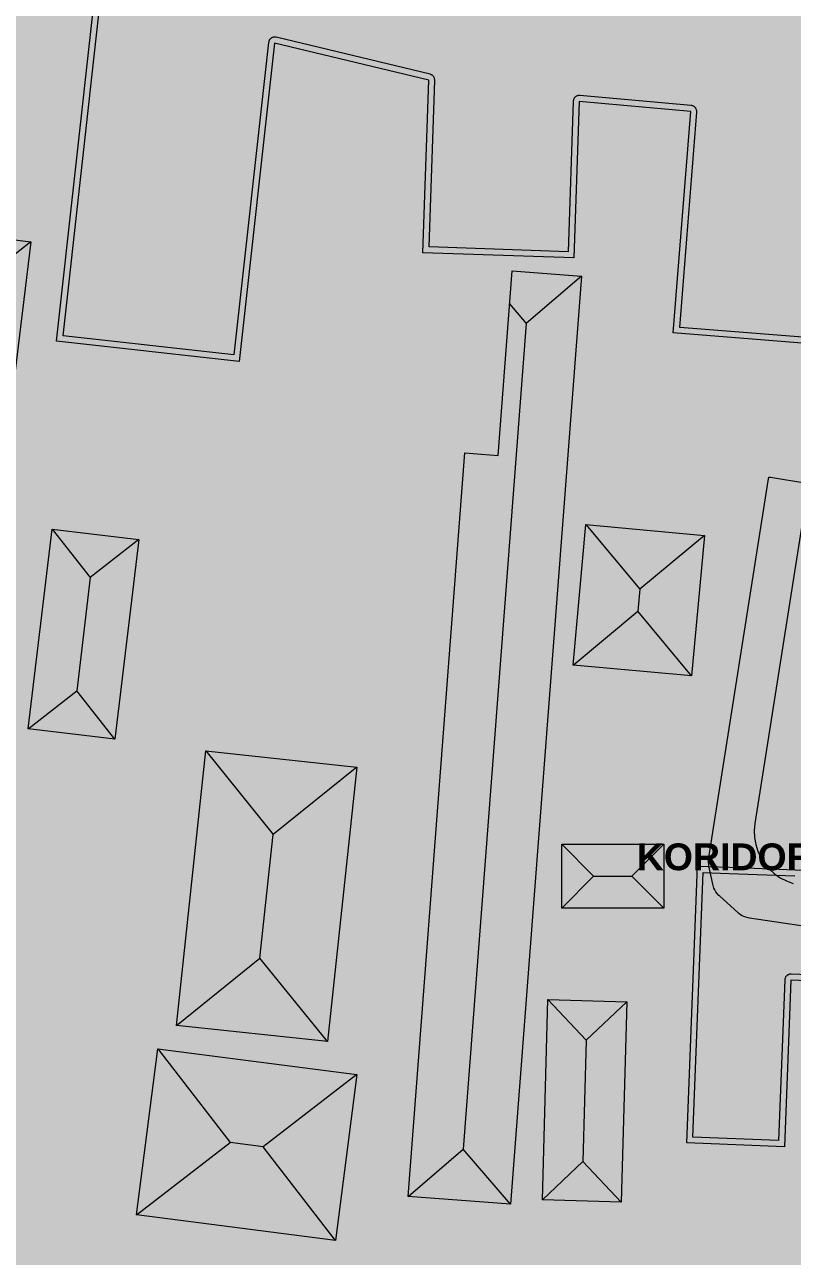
# Model space of a CAD drawing. Header units: metres. Extents: x 305909 to 307171, y 9156037 to 9156671.
# Drawn here: x 306742.8 to 306800, y 9156310.2 to 9156402 of the extents above; entities that cross this region are included whole.
import ezdxf
from ezdxf.enums import TextEntityAlignment as Align

# ---------------------------------------------------------------- set-up
doc = ezdxf.new("R2010")
doc.units = ezdxf.units.M
for name, color, linetype, lineweight, true_color in [('B-BANGUNAN_PERDAGANGAN', 7, 'Continuous', 13, 0xde7878), ('B-BANGUNAN_PERMUKIMAN', 7, 'Continuous', 13, 0xf0cd8c), ('B-BAYANGAN', 7, 'Continuous', 0, 0x76786c), ('J-PERKERASAN_JALAN', 7, 'Continuous', 9, 0x989896), ('T-LABEL_ZONA', 7, 'Continuous', 0, 0x3c3c3c), ('Z-K', 7, 'Continuous', 0, 0xf7dede), ('Z-R', 7, 'Continuous', 0, 0xfaf4e6), ('Z-RTH', 7, 'Continuous', 0, 0xc7e4ba)]:
    doc.layers.add(name, color=color, linetype=linetype, lineweight=lineweight, true_color=true_color)
doc.styles.add('ARIALB', font='arialbd.ttf')

msp = doc.modelspace()

# ---------------------------------------------------------------- hatches: boundary and pattern name
at = {"layer": 'B-BANGUNAN_PERDAGANGAN', "true_color": 0xc05c54}
h = msp.add_hatch(color=13, dxfattribs=at)
h.dxf.hatch_style = 1
h.paths.add_polyline_path([(306834.117, 9156415.126), (306839.561, 9156415.047), (306839.602, 9156419.9), (306836.986, 9156419.922), (306837.056, 9156428.258), (306853.618, 9156428.118), (306853.566, 9156433.021), (306870.71, 9156433.201), (306870.677, 9156436.279), (306877.855, 9156436.354), (306877.888, 9156433.277), (306876.188, 9156433.259), (306876.269, 9156425.564), (306855.845, 9156425.349), (306855.798, 9156419.764), (306854.184, 9156419.777), (306854.175, 9156418.779), (306869.045, 9156418.654), (306868.991, 9156412.337), (306874.034, 9156412.295), (306873.966, 9156404.26), (306861.837, 9156404.363), (306861.905, 9156412.397), (306854.122, 9156412.463), (306850.632, 9156412.492), (306847.975, 9156412.514), (306847.728, 9156395.644), (306832.702, 9156395.864), (306832.455, 9156392.499), (306811.335, 9156394.05), (306810.028, 9156377.547), (306791.125, 9156379.044), (306792.432, 9156395.547), (306784.12, 9156396.297), (306783.721, 9156384.64), (306772.458, 9156385.025), (306772.898, 9156397.889), (306761.41, 9156400.651), (306758.759, 9156376.919), (306745.14, 9156378.44), (306747.918, 9156403.311), (306752.447, 9156402.805), (306755.559, 9156415.749), (306774.404, 9156415.647), (306779.848, 9156415.618), (306784.059, 9156416.424), (306800.389, 9156414.951), (306802.312, 9156441.133), (306814.726, 9156440.221), (306814.02, 9156430.615), (306835.141, 9156429.064), (306834.117, 9156415.126)])
at = {"layer": 'B-BANGUNAN_PERDAGANGAN', "true_color": 0xbe5b53}
h = msp.add_hatch(color=13, dxfattribs=at)
h.dxf.hatch_style = 1
h.paths.add_polyline_path([(306779.003, 9156314.111), (306779.002, 9156314.111), (306775.477, 9156318.218), (306780.173, 9156379.761), (306784.281, 9156383.286), (306779.003, 9156314.111)])
at = {"layer": 'B-BANGUNAN_PERDAGANGAN', "true_color": 0xd4655c}
h = msp.add_hatch(color=13, dxfattribs=at)
h.dxf.hatch_style = 1
h.paths.add_polyline_path([(306780.173, 9156379.761), (306778.927, 9156381.213), (306779.116, 9156383.68), (306784.281, 9156383.286), (306780.173, 9156379.761)])
at = {"layer": 'B-BANGUNAN_PERDAGANGAN', "true_color": 0xde6a61}
h = msp.add_hatch(color=13, dxfattribs=at)
h.dxf.hatch_style = 1
h.paths.add_polyline_path([(306780.173, 9156379.761), (306775.477, 9156318.218), (306771.37, 9156314.693), (306775.598, 9156370.104), (306778.065, 9156369.916), (306778.927, 9156381.213), (306780.173, 9156379.761)])
at = {"layer": 'B-BANGUNAN_PERDAGANGAN', "true_color": 0xd7675e}
h = msp.add_hatch(color=13, dxfattribs=at)
h.dxf.hatch_style = 1
h.paths.add_polyline_path([(306788.632, 9156359.944), (306788.482, 9156358.298), (306783.665, 9156354.284), (306784.618, 9156364.761), (306788.632, 9156359.944)])
at = {"layer": 'B-BANGUNAN_PERDAGANGAN', "true_color": 0xd3655c}
h = msp.add_hatch(color=13, dxfattribs=at)
h.dxf.hatch_style = 1
h.paths.add_polyline_path([(306788.632, 9156359.944), (306784.618, 9156364.761), (306784.618, 9156364.761), (306793.449, 9156363.958), (306788.632, 9156359.944)])
at = {"layer": 'B-BANGUNAN_PERDAGANGAN', "true_color": 0xa85049}
h = msp.add_hatch(color=15, dxfattribs=at)
h.dxf.hatch_style = 1
h.paths.add_polyline_path([(306792.497, 9156353.481), (306788.482, 9156358.298), (306788.632, 9156359.944), (306793.449, 9156363.958), (306792.497, 9156353.481)])
at = {"layer": 'B-BANGUNAN_PERDAGANGAN', "true_color": 0xac524b}
h = msp.add_hatch(color=15, dxfattribs=at)
h.dxf.hatch_style = 1
h.paths.add_polyline_path([(306788.482, 9156358.298), (306792.497, 9156353.481), (306783.665, 9156354.284), (306783.665, 9156354.284), (306788.482, 9156358.298)])
at = {"layer": 'B-BANGUNAN_PERDAGANGAN', "true_color": 0xd5665d}
h = msp.add_hatch(color=13, dxfattribs=at)
h.dxf.hatch_style = 1
h.paths.add_polyline_path([(306790.433, 9156340.94), (306788.052, 9156338.558), (306785.194, 9156338.558), (306782.813, 9156340.94), (306790.433, 9156340.94)])
h = msp.add_hatch(color=13, dxfattribs=at)
h.dxf.hatch_style = 1
h.paths.add_polyline_path([(306785.194, 9156338.558), (306782.813, 9156336.177), (306782.813, 9156340.94), (306785.194, 9156338.558)])
at = {"layer": 'B-BANGUNAN_PERDAGANGAN', "true_color": 0xaa514a}
h = msp.add_hatch(color=15, dxfattribs=at)
h.dxf.hatch_style = 1
h.paths.add_polyline_path([(306790.433, 9156336.177), (306788.052, 9156338.558), (306790.433, 9156340.94), (306790.433, 9156336.177)])
at = {"layer": 'B-BANGUNAN_PERDAGANGAN', "true_color": 0xc05c54}
h = msp.add_hatch(color=13, dxfattribs=at)
h.dxf.hatch_style = 1
h.paths.add_polyline_path([(306809.647, 9156338.666), (306809.331, 9156330.445), (306799.896, 9156330.808), (306799.418, 9156318.391), (306792.133, 9156318.671), (306792.926, 9156339.309), (306795.314, 9156339.217), (306800.212, 9156339.029), (306809.647, 9156338.666)])
at = {"layer": 'B-BANGUNAN_PERDAGANGAN', "true_color": 0xaa514a}
h = msp.add_hatch(color=15, dxfattribs=at)
h.dxf.hatch_style = 1
h.paths.add_polyline_path([(306782.813, 9156336.177), (306785.194, 9156338.558), (306788.052, 9156338.558), (306790.433, 9156336.177), (306782.813, 9156336.177)])
at = {"layer": 'B-BANGUNAN_PERDAGANGAN', "true_color": 0xd6665d}
h = msp.add_hatch(color=13, dxfattribs=at)
h.dxf.hatch_style = 1
h.paths.add_polyline_path([(306784.645, 9156326.336), (306784.4, 9156317.286), (306781.384, 9156314.428), (306781.384, 9156314.428), (306781.787, 9156329.353), (306784.645, 9156326.336)])
at = {"layer": 'B-BANGUNAN_PERDAGANGAN', "true_color": 0xd5665d}
h = msp.add_hatch(color=13, dxfattribs=at)
h.dxf.hatch_style = 1
h.paths.add_polyline_path([(306784.645, 9156326.336), (306781.787, 9156329.353), (306787.661, 9156329.194), (306784.645, 9156326.336)])
at = {"layer": 'B-BANGUNAN_PERDAGANGAN', "true_color": 0xa9514a}
h = msp.add_hatch(color=15, dxfattribs=at)
h.dxf.hatch_style = 1
h.paths.add_polyline_path([(306787.258, 9156314.27), (306784.4, 9156317.286), (306784.645, 9156326.336), (306787.661, 9156329.194), (306787.258, 9156314.27)])
at = {"layer": 'B-BANGUNAN_PERDAGANGAN', "true_color": 0xac524b}
h = msp.add_hatch(color=15, dxfattribs=at)
h.dxf.hatch_style = 1
h.paths.add_polyline_path([(306775.477, 9156318.218), (306779.002, 9156314.111), (306771.37, 9156314.693), (306775.477, 9156318.218)])
at = {"layer": 'B-BANGUNAN_PERDAGANGAN', "true_color": 0xaa514a}
h = msp.add_hatch(color=15, dxfattribs=at)
h.dxf.hatch_style = 1
h.paths.add_polyline_path([(306784.4, 9156317.286), (306787.258, 9156314.27), (306781.384, 9156314.428), (306784.4, 9156317.286)])
at = {"layer": 'B-BANGUNAN_PERMUKIMAN', "true_color": 0xe89165}
h = msp.add_hatch(color=33, dxfattribs=at)
h.dxf.hatch_style = 1
h.paths.add_polyline_path([(306743.229, 9156385.851), (306743.229, 9156385.851), (306738.549, 9156382.19), (306734.888, 9156386.871), (306743.229, 9156385.851)])
at = {"layer": 'B-BANGUNAN_PERMUKIMAN', "true_color": 0xb97350}
h = msp.add_hatch(color=23, dxfattribs=at)
h.dxf.hatch_style = 1
h.paths.add_polyline_path([(306737.24, 9156371.482), (306738.549, 9156382.19), (306743.229, 9156385.851), (306740.901, 9156366.801), (306737.24, 9156371.482)])
at = {"layer": 'B-BANGUNAN_PERMUKIMAN', "true_color": 0xee9467}
h = msp.add_hatch(color=21, dxfattribs=at)
h.dxf.hatch_style = 1
h.paths.add_polyline_path([(306744.835, 9156364.434), (306747.672, 9156360.82), (306746.656, 9156352.384), (306743.042, 9156349.548), (306743.042, 9156349.548), (306744.835, 9156364.434)])
at = {"layer": 'B-BANGUNAN_PERMUKIMAN', "true_color": 0xe89165}
h = msp.add_hatch(color=33, dxfattribs=at)
h.dxf.hatch_style = 1
h.paths.add_polyline_path([(306747.672, 9156360.82), (306744.835, 9156364.434), (306751.286, 9156363.657), (306751.286, 9156363.657), (306747.672, 9156360.82)])
at = {"layer": 'B-BANGUNAN_PERMUKIMAN', "true_color": 0xb97350}
h = msp.add_hatch(color=23, dxfattribs=at)
h.dxf.hatch_style = 1
h.paths.add_polyline_path([(306746.656, 9156352.384), (306747.672, 9156360.82), (306751.286, 9156363.657), (306749.492, 9156348.771), (306749.492, 9156348.771), (306746.656, 9156352.384)])
at = {"layer": 'B-BANGUNAN_PERMUKIMAN', "true_color": 0xbf7652}
h = msp.add_hatch(color=23, dxfattribs=at)
h.dxf.hatch_style = 1
h.paths.add_polyline_path([(306746.656, 9156352.384), (306749.492, 9156348.771), (306743.042, 9156349.548), (306746.656, 9156352.384)])
at = {"layer": 'B-BANGUNAN_PERMUKIMAN', "true_color": 0xee9467}
h = msp.add_hatch(color=21, dxfattribs=at)
h.dxf.hatch_style = 1
h.paths.add_polyline_path([(306756.275, 9156347.893), (306761.302, 9156341.664), (306760.32, 9156332.457), (306754.09, 9156327.43), (306756.275, 9156347.893)])
at = {"layer": 'B-BANGUNAN_PERMUKIMAN', "true_color": 0xe99165}
h = msp.add_hatch(color=33, dxfattribs=at)
h.dxf.hatch_style = 1
h.paths.add_polyline_path([(306767.531, 9156346.691), (306767.531, 9156346.691), (306761.302, 9156341.664), (306756.275, 9156347.893), (306767.531, 9156346.691)])
at = {"layer": 'B-BANGUNAN_PERMUKIMAN', "true_color": 0xb97350}
h = msp.add_hatch(color=23, dxfattribs=at)
h.dxf.hatch_style = 1
h.paths.add_polyline_path([(306760.32, 9156332.457), (306761.302, 9156341.664), (306767.531, 9156346.691), (306765.347, 9156326.228), (306765.347, 9156326.228), (306760.32, 9156332.457)])
at = {"layer": 'B-BANGUNAN_PERMUKIMAN', "true_color": 0xbe7652}
h = msp.add_hatch(color=23, dxfattribs=at)
h.dxf.hatch_style = 1
h.paths.add_polyline_path([(306760.32, 9156332.457), (306765.347, 9156326.228), (306754.09, 9156327.43), (306760.32, 9156332.457)])
at = {"layer": 'B-BANGUNAN_PERMUKIMAN', "true_color": 0xee9467}
h = msp.add_hatch(color=21, dxfattribs=at)
h.dxf.hatch_style = 1
h.paths.add_polyline_path([(306752.715, 9156325.683), (306758.105, 9156318.702), (306751.124, 9156313.312), (306751.124, 9156313.312), (306752.715, 9156325.683)])
at = {"layer": 'B-BANGUNAN_PERMUKIMAN', "true_color": 0xe89064}
h = msp.add_hatch(color=33, dxfattribs=at)
h.dxf.hatch_style = 1
h.paths.add_polyline_path([(306767.531, 9156323.778), (306767.531, 9156323.778), (306760.55, 9156318.388), (306758.105, 9156318.702), (306752.715, 9156325.683), (306767.531, 9156323.778)])
at = {"layer": 'B-BANGUNAN_PERMUKIMAN', "true_color": 0xb97350}
h = msp.add_hatch(color=23, dxfattribs=at)
h.dxf.hatch_style = 1
h.paths.add_polyline_path([(306760.55, 9156318.388), (306767.531, 9156323.778), (306765.941, 9156311.407), (306760.55, 9156318.388)])
at = {"layer": 'B-BANGUNAN_PERMUKIMAN', "true_color": 0xbf7753}
h = msp.add_hatch(color=23, dxfattribs=at)
h.dxf.hatch_style = 1
h.paths.add_polyline_path([(306758.105, 9156318.702), (306760.55, 9156318.388), (306765.941, 9156311.407), (306751.124, 9156313.312), (306758.105, 9156318.702)])
at = {"layer": 'B-BAYANGAN', "true_color": 0x76786c}
h = msp.add_hatch(color=8, dxfattribs=at)
h.dxf.hatch_style = 1
h.paths.add_polyline_path([(306835.167, 9156414.077), (306840.611, 9156413.997), (306840.652, 9156418.85), (306838.036, 9156418.872), (306838.106, 9156427.208), (306854.668, 9156427.068), (306854.616, 9156431.971), (306871.76, 9156432.151), (306871.727, 9156435.229), (306878.905, 9156435.305), (306878.938, 9156432.227), (306877.238, 9156432.209), (306877.319, 9156424.514), (306856.895, 9156424.299), (306856.848, 9156418.714), (306855.234, 9156418.727), (306855.225, 9156417.729), (306870.095, 9156417.604), (306870.041, 9156411.287), (306875.084, 9156411.245), (306875.016, 9156403.21), (306862.887, 9156403.313), (306862.955, 9156411.347), (306855.172, 9156411.412), (306851.682, 9156411.442), (306849.025, 9156411.465), (306848.778, 9156394.594), (306833.752, 9156394.814), (306833.505, 9156391.449), (306812.385, 9156393), (306811.078, 9156376.497), (306792.175, 9156377.994), (306793.482, 9156394.498), (306785.17, 9156395.247), (306784.771, 9156383.59), (306773.508, 9156383.975), (306773.948, 9156396.839), (306762.46, 9156399.601), (306759.809, 9156375.869), (306746.19, 9156377.39), (306748.968, 9156402.261), (306753.497, 9156401.755), (306756.609, 9156414.699), (306775.454, 9156414.597), (306780.898, 9156414.568), (306785.109, 9156415.374), (306801.439, 9156413.901), (306803.362, 9156440.082), (306815.776, 9156439.171), (306815.07, 9156429.565), (306836.191, 9156428.014), (306835.167, 9156414.077)])
h = msp.add_hatch(color=8, dxfattribs=at)
h.dxf.hatch_style = 1
h.paths.add_polyline_path([(306743.979, 9156385.101), (306741.651, 9156366.051), (306733.309, 9156367.071), (306735.637, 9156386.121), (306743.979, 9156385.101)])
h = msp.add_hatch(color=8, dxfattribs=at)
h.dxf.hatch_style = 1
h.paths.add_polyline_path([(306785.331, 9156382.236), (306780.053, 9156313.061), (306772.42, 9156313.643), (306776.648, 9156369.054), (306779.115, 9156368.866), (306780.166, 9156382.63), (306785.331, 9156382.236)])
h = msp.add_hatch(color=8, dxfattribs=at)
h.dxf.hatch_style = 1
h.paths.add_polyline_path([(306752.036, 9156362.907), (306750.242, 9156348.021), (306743.792, 9156348.798), (306745.585, 9156363.684), (306752.036, 9156362.907)])
h = msp.add_hatch(color=8, dxfattribs=at)
h.dxf.hatch_style = 1
h.paths.add_polyline_path([(306794.499, 9156362.908), (306793.547, 9156352.431), (306784.715, 9156353.234), (306785.668, 9156363.711), (306794.499, 9156362.908)])
h = msp.add_hatch(color=8, dxfattribs=at)
h.dxf.hatch_style = 1
h.paths.add_polyline_path([(306768.281, 9156345.941), (306766.097, 9156325.478), (306754.84, 9156326.68), (306757.025, 9156347.143), (306768.281, 9156345.941)])
h = msp.add_hatch(color=8, dxfattribs=at)
h.dxf.hatch_style = 1
h.paths.add_polyline_path([(306791.483, 9156335.127), (306783.863, 9156335.127), (306783.863, 9156339.89), (306791.483, 9156339.89), (306791.483, 9156335.127)])
h = msp.add_hatch(color=8, dxfattribs=at)
h.dxf.hatch_style = 1
h.paths.add_polyline_path([(306810.697, 9156337.616), (306810.381, 9156329.395), (306800.946, 9156329.758), (306800.468, 9156317.341), (306793.183, 9156317.621), (306793.976, 9156338.259), (306796.364, 9156338.167), (306801.262, 9156337.978), (306810.697, 9156337.616)])
h = msp.add_hatch(color=8, dxfattribs=at)
h.dxf.hatch_style = 1
h.paths.add_polyline_path([(306788.711, 9156328.144), (306788.308, 9156313.219), (306782.434, 9156313.378), (306782.837, 9156328.303), (306788.711, 9156328.144)])
h = msp.add_hatch(color=8, dxfattribs=at)
h.dxf.hatch_style = 1
h.paths.add_polyline_path([(306768.281, 9156323.028), (306766.691, 9156310.657), (306751.874, 9156312.562), (306753.465, 9156324.933), (306768.281, 9156323.028)])
at = {"layer": 'J-PERKERASAN_JALAN', "true_color": 0xa8a8a6}
h = msp.add_hatch(color=253, dxfattribs=at)
h.dxf.hatch_style = 1
h.paths.add_polyline_path([(306746.832, 9156309.677), (306817.409, 9156301.821), (306817.919, 9156301.797), (306818.429, 9156301.838), (306818.928, 9156301.944), (306819.41, 9156302.113), (306819.867, 9156302.341), (306820.291, 9156302.626), (306820.675, 9156302.963), (306821.013, 9156303.345), (306821.299, 9156303.768), (306821.53, 9156304.224), (306821.7, 9156304.705), (306821.808, 9156305.205), (306821.851, 9156305.713), (306822.316, 9156328.115), (306822.293, 9156328.639), (306822.201, 9156329.156), (306822.042, 9156329.656), (306821.819, 9156330.131), (306821.536, 9156330.573), (306821.197, 9156330.973), (306820.809, 9156331.327), (306820.378, 9156331.626), (306819.912, 9156331.866), (306819.418, 9156332.043), (306818.905, 9156332.154), (306796.802, 9156335.438), (306796.706, 9156335.455), (306796.541, 9156335.496), (306796.403, 9156335.546), (306796.271, 9156335.608), (306796.146, 9156335.683), (306796.008, 9156335.784), (306795.934, 9156335.847), (306794.592, 9156337.057), (306794.516, 9156337.129), (306794.392, 9156337.267), (306794.3, 9156337.394), (306794.221, 9156337.532), (306794.158, 9156337.676), (306794.101, 9156337.852), (306794.077, 9156337.954), (306793.793, 9156339.328), (306793.777, 9156339.417), (306793.759, 9156339.573), (306793.756, 9156339.708), (306793.766, 9156339.865), (306793.778, 9156339.954), (306798.226, 9156368.179), (306798.253, 9156368.299), (306798.376, 9156368.288), (306801.081, 9156367.862), (306801.201, 9156367.835), (306801.19, 9156367.712), (306797.215, 9156342.489), (306797.167, 9156341.965), (306797.189, 9156341.44), (306797.279, 9156340.921), (306797.437, 9156340.419), (306797.659, 9156339.943), (306797.942, 9156339.499), (306798.281, 9156339.096), (306798.67, 9156338.742), (306799.101, 9156338.441), (306799.569, 9156338.2), (306800.064, 9156338.022), (306800.578, 9156337.91), (306821.494, 9156334.803), (306821.589, 9156334.786), (306821.752, 9156334.746), (306821.888, 9156334.697), (306822.018, 9156334.637), (306822.143, 9156334.563), (306822.259, 9156334.479), (306822.385, 9156334.367), (306822.452, 9156334.298), (306824.288, 9156332.324), (306824.361, 9156332.242), (306824.475, 9156332.089), (306824.558, 9156331.947), (306824.636, 9156331.773), (306824.672, 9156331.67), (306825.253, 9156329.863), (306825.284, 9156329.757), (306825.323, 9156329.568), (306825.34, 9156329.376), (306825.341, 9156329.265), (306824.837, 9156305.022), (306824.86, 9156304.506), (306824.949, 9156303.997), (306825.103, 9156303.504), (306825.319, 9156303.035), (306825.593, 9156302.597), (306825.922, 9156302.199), (306826.3, 9156301.846), (306826.719, 9156301.545), (306827.174, 9156301.301), (306827.657, 9156301.117), (306828.159, 9156300.997), (306828.673, 9156300.942), (306867.826, 9156299.34), (306868.341, 9156299.352), (306868.85, 9156299.431), (306869.345, 9156299.574), (306869.817, 9156299.779), (306870.26, 9156300.044), (306870.664, 9156300.363), (306871.024, 9156300.731), (306871.334, 9156301.143), (306871.588, 9156301.591), (306871.783, 9156302.068), (306871.914, 9156302.566), (306871.981, 9156303.077), (306871.628, 9156297.656), (306871.622, 9156297.487), (306871.551, 9156289.206), (306871.524, 9156289.878), (306871.433, 9156290.545), (306871.279, 9156291.2), (306871.062, 9156291.837), (306870.785, 9156292.45), (306870.451, 9156293.034), (306870.062, 9156293.583), (306869.622, 9156294.092), (306869.135, 9156294.556), (306868.606, 9156294.972), (306868.039, 9156295.335), (306867.91, 9156295.401), (306868.394, 9156296.053), (306868.249, 9156296.087), (306867.739, 9156296.141), (306829.204, 9156297.718), (306828.68, 9156297.705), (306828.162, 9156297.624), (306827.659, 9156297.475), (306827.18, 9156297.263), (306826.733, 9156296.989), (306826.326, 9156296.659), (306825.965, 9156296.279), (306825.657, 9156295.855), (306825.407, 9156295.395), (306825.219, 9156294.905), (306825.097, 9156294.396), (306825.043, 9156293.875), (306825.057, 9156293.351), (306825.803, 9156285.331), (306825.809, 9156285.261), (306825.81, 9156285.243), (306825.813, 9156285.172), (306825.892, 9156281.593), (306825.891, 9156281.498), (306825.872, 9156281.289), (306825.854, 9156281.194), (306825.178, 9156277.985), (306825.168, 9156277.941), (306825.166, 9156277.93), (306825.155, 9156277.885), (306813.731, 9156233.802), (306813.692, 9156233.685), (306813.571, 9156233.708), (306811.405, 9156234.27), (306811.288, 9156234.308), (306811.311, 9156234.429), (306822.71, 9156278.418), (306822.752, 9156278.596), (306823.295, 9156281.173), (306823.364, 9156281.628), (306823.38, 9156282.087), (306823.317, 9156284.967), (306823.3, 9156285.249), (306822.408, 9156294.834), (306822.321, 9156295.373), (306822.16, 9156295.896), (306821.93, 9156296.391), (306821.635, 9156296.851), (306821.279, 9156297.266), (306820.871, 9156297.629), (306820.417, 9156297.933), (306819.925, 9156298.172), (306819.406, 9156298.341), (306818.868, 9156298.439), (306746.832, 9156306.458), (306746.832, 9156309.677)])
at = {"layer": 'Z-K', "true_color": 0xf0ede7}
h = msp.add_hatch(color=7, dxfattribs=at)
h.dxf.hatch_style = 1
h.paths.add_polyline_path([(306885.596, 9156199.788), (306885.503, 9156198.46), (306873.691, 9156198.076), (306871.946, 9156198.019), (306860.748, 9156203.081), (306860.765, 9156203.358), (306859.221, 9156180.762), (306859.07, 9156178.557), (306858.791, 9156174.416), (306856.602, 9156141.935), (306856.574, 9156141.929), (306843.973, 9156139.654), (306841.656, 9156139.39), (306832.652, 9156160.25), (306794.325, 9156155.537), (306785.065, 9156153.865), (306754.667, 9156148.377), (306780.828, 9156466.643), (306812.815, 9156460.602), (306875.789, 9156457.914), (306875.502, 9156453.026), (306875.5, 9156452.988), (306872.7, 9156405.226), (306919.295, 9156400.093), (306965.89, 9156394.96), (306959.246, 9156277.595), (306957.078, 9156277.737), (306964.322, 9156387.999), (306887.261, 9156399.075), (306886.462, 9156386.901), (306880.122, 9156290.41), (306879.775, 9156285.121), (306878.044, 9156258.778), (306876.203, 9156230.753), (306917.365, 9156228.048), (306925.027, 9156228.301), (306924.681, 9156220.34), (306887.052, 9156220.596), (306886.184, 9156208.191), (306885.596, 9156199.788)])
at = {"layer": 'Z-R', "true_color": 0xf4f2ec}
h = msp.add_hatch(color=7, dxfattribs=at)
h.dxf.hatch_style = 1
h.paths.add_polyline_path([(306624.289, 9156242.595), (306556.388, 9156238.052), (306554.003, 9156281.952), (306509.625, 9156279.089), (306499.604, 9156305.811), (306466.679, 9156301.994), (306472.882, 9156235.666), (306497.912, 9156229.062), (306526.804, 9156228.986), (306531.575, 9156219.919), (306532.491, 9156127.582), (306486.314, 9156132.333), (306393.989, 9156155.199), (306332.726, 9156171.593), (306288.72, 9156190.576), (306259.621, 9156211.151), (306259.621, 9156409.341), (306281.946, 9156409.003), (306338.236, 9156402.748), (306341.903, 9156461.433), (306341.903, 9156461.433), (306341.904, 9156461.433), (306369.777, 9156457.841), (306369.778, 9156457.841), (306369.779, 9156457.84), (306369.78, 9156457.84), (306369.78, 9156457.84), (306369.781, 9156457.839), (306369.782, 9156457.838), (306369.783, 9156457.838), (306369.783, 9156457.837), (306369.784, 9156457.836), (306369.784, 9156457.835), (306369.785, 9156457.834), (306369.785, 9156457.833), (306369.785, 9156457.832), (306369.785, 9156457.831), (306369.785, 9156457.83), (306369.785, 9156457.829), (306360, 9156400.45), (306360, 9156400.449), (306360, 9156400.449), (306360, 9156380), (306360, 9156380), (306360, 9156380), (306440, 9156380), (306440, 9156380), (306440, 9156380), (306440, 9156532.835), (306440, 9156532.835), (306440, 9156532.835), (306424.61, 9156536.081), (306424.61, 9156536.081), (306385.74, 9156542.791), (306385.74, 9156542.791), (306305.003, 9156549.608), (306305.003, 9156549.608), (306259.621, 9156554.648), (306259.621, 9156558.541), (306291.75, 9156555.548), (306369.455, 9156545.532), (306504.834, 9156523.084), (306572.178, 9156510.306), (306677.166, 9156490.276), (306764.133, 9156475.064), (306735.941, 9156145.416), (306694.109, 9156139.201), (306694.292, 9156206.558), (306623.212, 9156213.87), (306624.289, 9156242.595)])
at = {"layer": 'Z-RTH', "true_color": 0xb2d496}
h = msp.add_hatch(color=253, dxfattribs=at)
h.dxf.hatch_style = 1
h.paths.add_polyline_path([(306647.045, 9156131.998), (306682.572, 9156137.435), (306694.109, 9156139.201), (306735.941, 9156145.416), (306764.133, 9156475.064), (306781.809, 9156471.972), (306781.809, 9156471.972), (306780.828, 9156466.643), (306754.667, 9156148.377), (306785.065, 9156153.865), (306794.325, 9156155.537), (306832.652, 9156160.25), (306841.656, 9156139.39), (306613.966, 9156113.407), (306609.989, 9156113.26), (306520.721, 9156109.954), (306451.764, 9156117.779), (306423.331, 9156121.005), (306406.95, 9156126.927), (306333.538, 9156153.468), (306256.179, 9156192.148), (306187.799, 9156246.714), (306141.521, 9156298.517), (306095.934, 9156355.156), (306094.195, 9156358.842), (306127.354, 9156361.253), (306133.406, 9156338.556), (306160.586, 9156296.707), (306193.374, 9156263.487), (306216.24, 9156242.779), (306246.009, 9156220.776), (306288.72, 9156190.576), (306332.726, 9156171.593), (306393.989, 9156155.199), (306486.314, 9156132.333), (306532.491, 9156127.582), (306534.299, 9156127.396), (306596.424, 9156127.396), (306647.045, 9156131.998)])
at = {"layer": 'Z-RTH', "true_color": 0x84b06a}
h = msp.add_hatch(dxfattribs=at)
h.set_pattern_fill('GRASS', color=83, scale=0.4)
h.paths.add_polyline_path([(306647.045, 9156131.998), (306682.572, 9156137.435), (306694.109, 9156139.201), (306735.941, 9156145.416), (306764.133, 9156475.064), (306781.809, 9156471.972), (306781.809, 9156471.972), (306780.828, 9156466.643), (306754.667, 9156148.377), (306785.065, 9156153.865), (306794.325, 9156155.537), (306832.652, 9156160.25), (306841.656, 9156139.39), (306613.966, 9156113.407), (306609.989, 9156113.26), (306520.721, 9156109.954), (306451.764, 9156117.779), (306423.331, 9156121.005), (306406.95, 9156126.927), (306333.538, 9156153.468), (306256.179, 9156192.148), (306187.799, 9156246.714), (306141.521, 9156298.517), (306095.934, 9156355.156), (306094.195, 9156358.842), (306127.354, 9156361.253), (306133.406, 9156338.556), (306160.586, 9156296.707), (306193.374, 9156263.487), (306216.24, 9156242.779), (306246.009, 9156220.776), (306288.72, 9156190.576), (306332.726, 9156171.593), (306393.989, 9156155.199), (306486.314, 9156132.333), (306532.491, 9156127.582), (306534.299, 9156127.396), (306596.424, 9156127.396), (306647.045, 9156131.998)])

# ---------------------------------------------------------------- linework, layer by layer
at = {"layer": 'B-BANGUNAN_PERDAGANGAN', "color": 29, "lineweight": 9, "true_color": 0x69322e}
for p, q in [((306784.281, 9156383.286), (306780.173, 9156379.761)), ((306778.927, 9156381.213), (306780.173, 9156379.761)), ((306780.173, 9156379.761), (306775.477, 9156318.218)), ((306784.618, 9156364.761), (306788.632, 9156359.944)), ((306793.449, 9156363.958), (306788.632, 9156359.944)), ((306788.632, 9156359.944), (306788.482, 9156358.298)), ((306783.665, 9156354.284), (306788.482, 9156358.298)), ((306792.497, 9156353.481), (306788.482, 9156358.298)), ((306782.813, 9156340.94), (306785.194, 9156338.558)), ((306790.433, 9156340.94), (306788.052, 9156338.558)), ((306782.813, 9156336.177), (306785.194, 9156338.558)), ((306785.194, 9156338.558), (306788.052, 9156338.558)), ((306790.433, 9156336.177), (306788.052, 9156338.558)), ((306781.787, 9156329.353), (306784.645, 9156326.336)), ((306787.661, 9156329.194), (306784.645, 9156326.336)), ((306784.645, 9156326.336), (306784.4, 9156317.286)), ((306771.37, 9156314.693), (306775.477, 9156318.218)), ((306779.002, 9156314.111), (306775.477, 9156318.218)), ((306781.384, 9156314.428), (306784.4, 9156317.286)), ((306787.258, 9156314.27), (306784.4, 9156317.286))]:
    msp.add_line(p, q, dxfattribs=at)
at = {"layer": 'B-BANGUNAN_PERDAGANGAN', "color": 29, "lineweight": 13, "true_color": 0x69322e}
msp.add_lwpolyline([(306847.975, 9156412.514), (306847.728, 9156395.644), (306832.702, 9156395.864), (306832.455, 9156392.499), (306811.335, 9156394.05), (306810.028, 9156377.547), (306791.125, 9156379.044), (306792.432, 9156395.547), (306784.12, 9156396.297), (306783.721, 9156384.64), (306772.458, 9156385.025), (306772.898, 9156397.889), (306761.41, 9156400.651), (306758.759, 9156376.919), (306745.14, 9156378.44), (306747.918, 9156403.311)], dxfattribs=at)
at = {"layer": 'B-BANGUNAN_PERDAGANGAN', "color": 13, "lineweight": 9, "true_color": 0xe26c63}
for points in [[(306809.615, 9156378.031), (306791.609, 9156379.457), (306792.88, 9156395.512), (306792.882, 9156395.556), (306792.879, 9156395.6), (306792.871, 9156395.643), (306792.86, 9156395.685), (306792.845, 9156395.726), (306792.825, 9156395.766), (306792.802, 9156395.803), (306792.776, 9156395.838), (306792.746, 9156395.87), (306792.713, 9156395.899), (306792.677, 9156395.925), (306792.639, 9156395.947), (306792.6, 9156395.965), (306792.558, 9156395.979), (306792.516, 9156395.99), (306792.472, 9156395.996), (306784.161, 9156396.745), (306784.118, 9156396.747), (306784.075, 9156396.745), (306784.032, 9156396.738), (306783.99, 9156396.728), (306783.95, 9156396.714), (306783.911, 9156396.695), (306783.874, 9156396.674), (306783.839, 9156396.648), (306783.806, 9156396.62), (306783.777, 9156396.588), (306783.751, 9156396.554), (306783.728, 9156396.518), (306783.709, 9156396.479), (306783.693, 9156396.439), (306783.681, 9156396.398), (306783.674, 9156396.355), (306783.67, 9156396.312), (306783.287, 9156385.105), (306772.923, 9156385.46), (306773.348, 9156397.874), (306773.347, 9156397.918), (306773.342, 9156397.961), (306773.333, 9156398.004), (306773.32, 9156398.046), (306773.302, 9156398.087), (306773.281, 9156398.125), (306773.256, 9156398.162), (306773.228, 9156398.195), (306773.197, 9156398.226), (306773.162, 9156398.253), (306773.125, 9156398.278), (306773.086, 9156398.298), (306773.046, 9156398.314), (306773.003, 9156398.327), (306761.515, 9156401.088), (306761.471, 9156401.097), (306761.426, 9156401.101), (306761.381, 9156401.1), (306761.336, 9156401.095), (306761.293, 9156401.085), (306761.25, 9156401.072), (306761.209, 9156401.054), (306761.17, 9156401.032), (306761.133, 9156401.006), (306761.099, 9156400.977), (306761.068, 9156400.944), (306761.041, 9156400.909), (306761.017, 9156400.871), (306760.997, 9156400.83), (306760.981, 9156400.788), (306760.969, 9156400.745), (306760.962, 9156400.701), (306758.361, 9156377.416), (306745.637, 9156378.838), (306748.315, 9156402.814)], [(306808.898, 9156330.912), (306799.913, 9156331.258), (306799.869, 9156331.257), (306799.825, 9156331.252), (306799.782, 9156331.243), (306799.74, 9156331.23), (306799.699, 9156331.213), (306799.66, 9156331.191), (306799.624, 9156331.167), (306799.59, 9156331.138), (306799.559, 9156331.107), (306799.532, 9156331.072), (306799.507, 9156331.035), (306799.487, 9156330.996), (306799.471, 9156330.955), (306799.458, 9156330.913), (306799.45, 9156330.869), (306799.446, 9156330.825), (306798.986, 9156318.858), (306792.6, 9156319.104), (306793.359, 9156338.842), (306795.297, 9156338.767), (306800.195, 9156338.579)]]:
    msp.add_lwpolyline(points, dxfattribs=at)
at = {"layer": 'B-BANGUNAN_PERDAGANGAN', "color": 29, "lineweight": 13, "true_color": 0x69322e}
for points in [[(306784.281, 9156383.286), (306779.003, 9156314.111), (306771.37, 9156314.693), (306775.598, 9156370.104), (306778.065, 9156369.916), (306779.116, 9156383.68), (306784.281, 9156383.286)], [(306793.449, 9156363.958), (306792.497, 9156353.481), (306783.665, 9156354.284), (306784.618, 9156364.761), (306793.449, 9156363.958)], [(306790.433, 9156336.177), (306782.813, 9156336.177), (306782.813, 9156340.94), (306790.433, 9156340.94), (306790.433, 9156336.177)], [(306809.647, 9156338.666), (306809.331, 9156330.445), (306799.896, 9156330.808), (306799.418, 9156318.391), (306792.133, 9156318.671), (306792.926, 9156339.309), (306795.314, 9156339.217), (306800.212, 9156339.029), (306809.647, 9156338.666)], [(306787.661, 9156329.194), (306787.258, 9156314.27), (306781.384, 9156314.428), (306781.787, 9156329.353), (306787.661, 9156329.194)]]:
    msp.add_lwpolyline(points, close=True, dxfattribs=at)
at = {"layer": 'B-BANGUNAN_PERMUKIMAN', "color": 27, "lineweight": 9, "true_color": 0x744832}
for p, q in [((306743.229, 9156385.851), (306738.549, 9156382.19)), ((306744.835, 9156364.434), (306747.672, 9156360.82)), ((306751.286, 9156363.657), (306747.672, 9156360.82)), ((306747.672, 9156360.82), (306746.656, 9156352.384)), ((306743.042, 9156349.548), (306746.656, 9156352.384)), ((306749.492, 9156348.771), (306746.656, 9156352.384)), ((306756.275, 9156347.893), (306761.302, 9156341.664)), ((306767.531, 9156346.691), (306761.302, 9156341.664)), ((306760.32, 9156332.457), (306761.302, 9156341.664)), ((306754.09, 9156327.43), (306760.32, 9156332.457)), ((306765.347, 9156326.228), (306760.32, 9156332.457)), ((306752.715, 9156325.683), (306758.105, 9156318.702)), ((306767.531, 9156323.778), (306760.55, 9156318.388)), ((306751.124, 9156313.312), (306758.105, 9156318.702)), ((306760.55, 9156318.388), (306758.105, 9156318.702)), ((306765.941, 9156311.407), (306760.55, 9156318.388))]:
    msp.add_line(p, q, dxfattribs=at)
at = {"layer": 'B-BANGUNAN_PERMUKIMAN', "color": 27, "lineweight": 13, "true_color": 0x744832}
for points in [[(306743.229, 9156385.851), (306740.901, 9156366.801), (306732.559, 9156367.821), (306734.887, 9156386.871), (306743.229, 9156385.851)], [(306751.286, 9156363.657), (306749.492, 9156348.771), (306743.042, 9156349.548), (306744.835, 9156364.434), (306751.286, 9156363.657)], [(306767.531, 9156346.691), (306765.347, 9156326.228), (306754.09, 9156327.43), (306756.275, 9156347.893), (306767.531, 9156346.691)], [(306767.531, 9156323.778), (306765.941, 9156311.407), (306751.124, 9156313.312), (306752.715, 9156325.683), (306767.531, 9156323.778)]]:
    msp.add_lwpolyline(points, close=True, dxfattribs=at)
at = {"layer": 'J-PERKERASAN_JALAN', "color": 8, "lineweight": 13, "true_color": 0x787876}
for points in [[(306818.905, 9156332.154), (306796.802, 9156335.438), (306796.706, 9156335.455), (306796.541, 9156335.496), (306796.403, 9156335.546), (306796.271, 9156335.608), (306796.146, 9156335.683), (306796.008, 9156335.784), (306795.934, 9156335.847), (306794.592, 9156337.057), (306794.516, 9156337.129), (306794.392, 9156337.267), (306794.3, 9156337.394), (306794.221, 9156337.532), (306794.158, 9156337.676), (306794.101, 9156337.852), (306794.077, 9156337.954), (306793.793, 9156339.328), (306793.777, 9156339.417), (306793.759, 9156339.573), (306793.756, 9156339.708), (306793.766, 9156339.865), (306793.778, 9156339.954), (306798.226, 9156368.179), (306798.253, 9156368.299), (306798.376, 9156368.288), (306801.081, 9156367.862)], [(306801.19, 9156367.712), (306797.215, 9156342.489), (306797.167, 9156341.965), (306797.189, 9156341.44), (306797.279, 9156340.921), (306797.437, 9156340.419), (306797.659, 9156339.943), (306797.942, 9156339.499), (306798.281, 9156339.096), (306798.67, 9156338.742), (306799.101, 9156338.441), (306799.569, 9156338.2), (306800.064, 9156338.022)]]:
    msp.add_lwpolyline(points, dxfattribs=at)

# ---------------------------------------------------------------- texts
at = {"layer": 'T-LABEL_ZONA', "color": 251, "true_color": 0x6e6456, "style": 'ARIALB'}
msp.add_text('KORIDOR PERDAGANGAN & JASA', height=2, dxfattribs=at).set_placement((306812, 9156340), align=Align.MIDDLE_CENTER)

doc.saveas('drawing.dxf')
